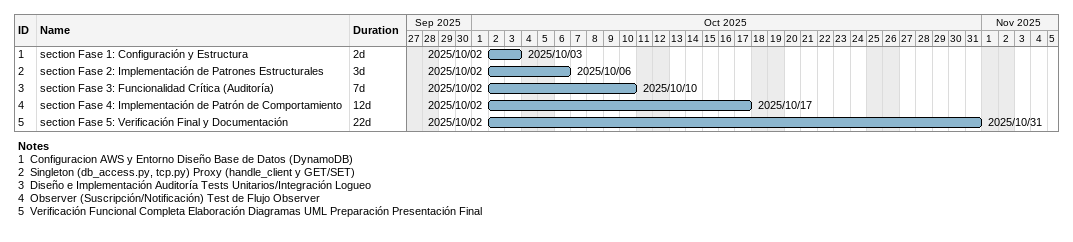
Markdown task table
| ID | Task | Duration | Start | Finish |
|---|---|---|---|---|
| 1 | section Fase 1: Configuración y Estructura | 2d | 2025-10-02 | 2025-10-03 |
| 2 | section Fase 2: Implementación de Patrones Estructurales | 3d | 2025-10-02 | 2025-10-06 |
| 3 | section Fase 3: Funcionalidad Crítica (Auditoría) | 7d | 2025-10-02 | 2025-10-10 |
| 4 | section Fase 4: Implementación de Patrón de Comportamiento | 12d | 2025-10-02 | 2025-10-17 |
| 5 | section Fase 5: Verificación Final y Documentación | 22d | 2025-10-02 | 2025-10-31 |

Notes
- 1: Configuracion AWS y Entorno Diseño Base de Datos (DynamoDB)
- 2: Singleton (db_access.py, tcp.py) Proxy (handle_client y GET/SET)
- 3: Diseño e Implementación Auditoría Tests Unitarios/Integración Logueo
- 4: Observer (Suscripción/Notificación) Test de Flujo Observer
- 5: Verificación Funcional Completa Elaboración Diagramas UML Preparación Presentación Final
